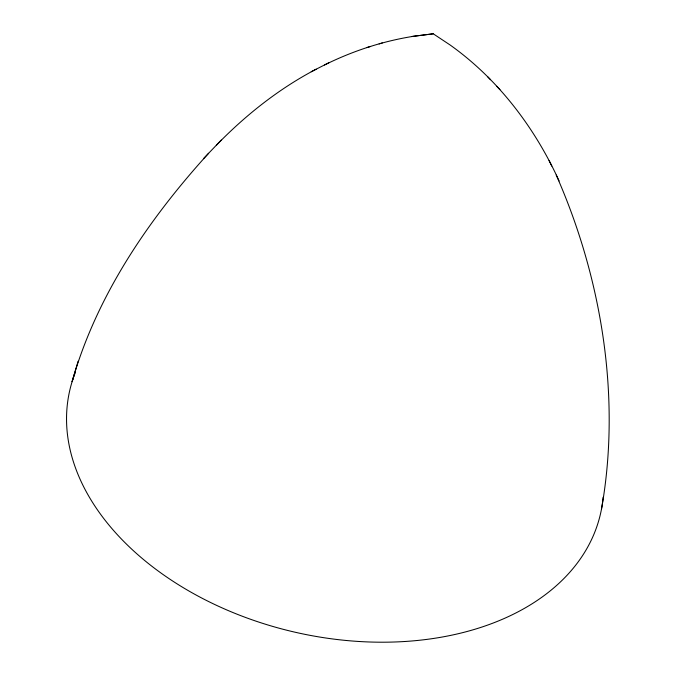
<?xml version="1.0" encoding="UTF-8"?>
<svg xmlns="http://www.w3.org/2000/svg" width="676" height="676" viewBox="0 0 676 676"><rect width="100%" height="100%" fill="white"/><g stroke="black" fill="none" stroke-linecap="round" stroke-linejoin="round"><path stroke-width="1.01" d="M601.505 508.986C621.286 397.733 601.682 277.929 556.204 175.033M78.112 361.229L72.104 381.686C96.651 295.319 148.779 219.125 208.622 153.258M216.371 145.222C245.599 115.14 278.935 88.683 316.174 69.189M203.476 158.649L221.263 140.093M324.514 64.981C352.618 51.013 382.844 41.109 413.873 36.234L433.24 33.8L450.148 45.013C498.119 79.193 534.809 127.612 559.111 180.974M311.239 71.724L328.933 62.707M366.772 47.607L370.617 46.467M379.143 43.889L382.286 42.951M412.064 36.462L433.24 33.8M496.775 86.283L499.927 89.612M487.818 76.887L490.506 79.717M549.073 160.525L551.777 166.068M603.153 497.198A272.453 184.413 13.2 0 1 292.556 631.629A272.453 184.413 13.2 0 1 75.239 372.746"/></g></svg>
